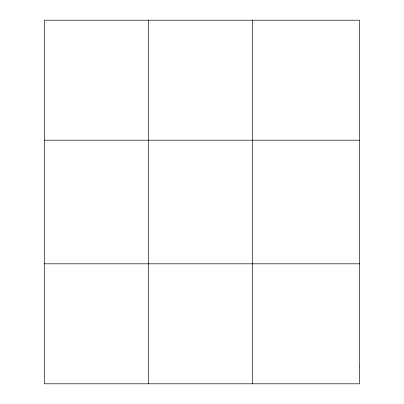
<?xml version="1.0" encoding="UTF-8"?>
<svg xmlns="http://www.w3.org/2000/svg" width="404" height="404" viewBox="0 0 404 404"><rect width="100%" height="100%" fill="white"/><g stroke="black" fill="none" stroke-linecap="round" stroke-linejoin="round"><path stroke-width="0.61" d="M148.435 20.2L148.435 383.8M252.414 20.2L252.414 383.8M44.46 140.188L359.54 140.188M44.46 263.812L359.54 263.812M359.54 366.66L359.54 383.8L44.46 383.8L44.46 20.2L359.54 20.2L359.54 366.66"/></g></svg>
